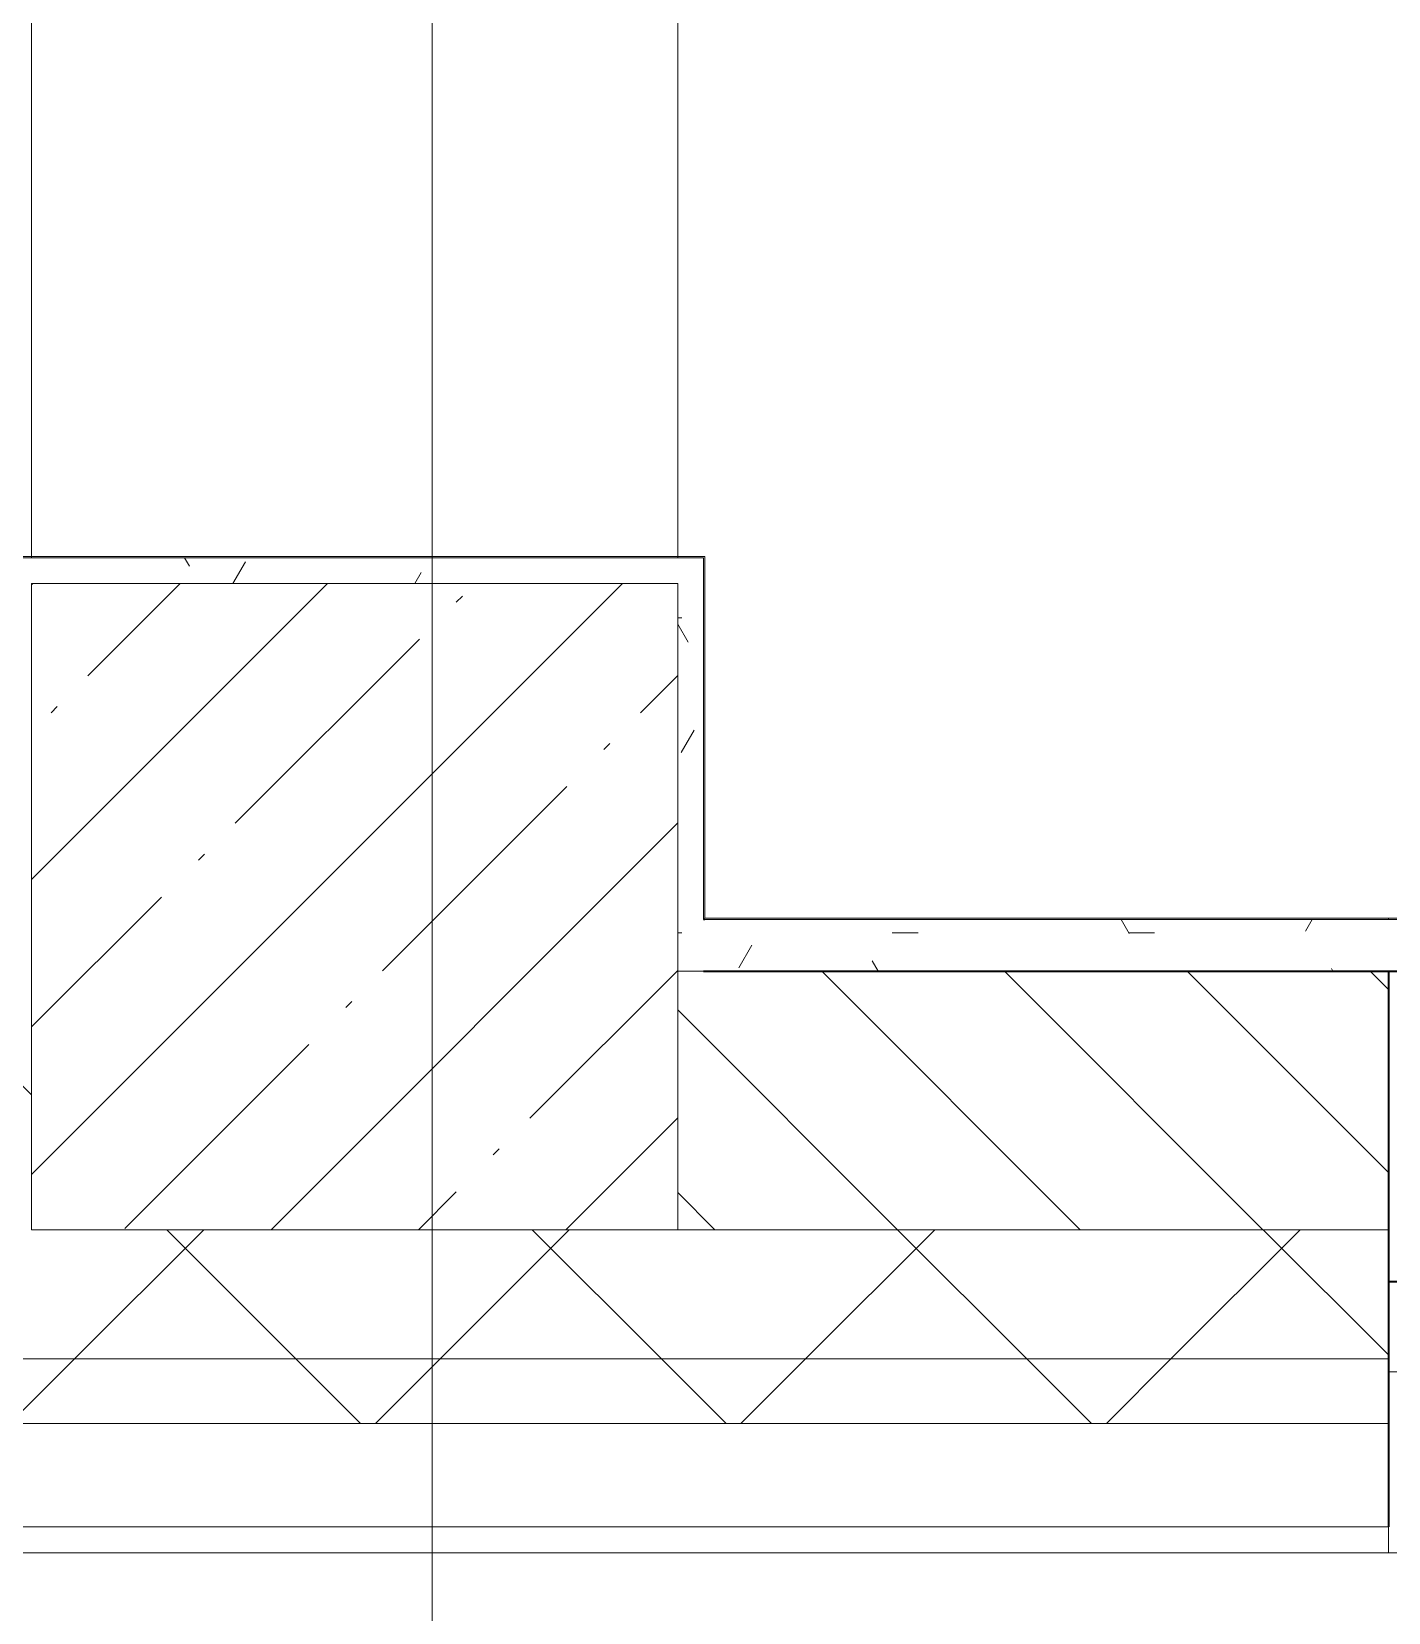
# Model space of a CAD drawing. Header units: millimetres. Extents: x 3914 to 443608, y -156176 to 78197.
# Drawn here: x 395770 to 396820, y -142723 to -141500 of the extents above; entities that cross this region are included whole.
import ezdxf

# ---------------------------------------------------------------- set-up
doc = ezdxf.new("R2010")
doc.units = ezdxf.units.MM
for name, color, linetype, lineweight in [('A-FLOR', 7, 'Continuous', 9), ('A-GLAZ', 7, 'Continuous', 9), ('A-GLAZ-1', 7, 'Continuous', 5), ('A-WALL', 7, 'Continuous', 5), ('A-WALL-1', 7, 'Continuous', 35), ('I-WALL', 7, 'Continuous', 5), ('S-COLS', 7, 'Continuous', 9), ('S-COLS-1', 7, 'Continuous', 5), ('Оси', 7, 'Continuous', 9)]:
    doc.layers.add(name, color=color, linetype=linetype, lineweight=lineweight)
doc.layers.add('A-WALL-FNSH-1', color=9, linetype='Continuous', lineweight=5, true_color=0x808080)
pattern_1 = [(45, (315419.7002605966, -145976.6792454126), (-141.4213562373095, 141.4213562373095), []), (135, (315419.7002605966, -145976.6792454126), (-141.4213562373095, -141.4213562373095), [])]
pattern_2 = [(0, (315419.7002605966, -145976.6792454126), (243.84, 60.96), [20.117, -162.763, 20.117, -162.763, -975.36]), (0, (315419.7002605966, -145976.6792454126), (243.84, 60.96), [-365.76, 20.117, -345.643, 20.117, -162.763, -426.72]), (0, (315419.7002605966, -145976.6792454126), (243.84, 60.96), [-914.4, 20.117, -101.803, 20.117, -284.683]), (120, (315511.1402605966, -145946.1992454126), (-174.7129086146993, 180.6916344587976), [20.11699999999998, -162.7629999999999, 20.11699999999998, -162.7629999999999, -975.3599999999994]), (120, (315511.1402605966, -145946.1992454126), (-174.7129086146993, 180.6916344587976), [-365.7599999999997, 20.11699999999998, -345.6429999999997, 20.11699999999998, -162.7629999999999, -426.7199999999997]), (120, (315511.1402605966, -145946.1992454126), (-174.7129086146993, 180.6916344587976), [-914.3999999999994, 20.11699999999998, -101.8029999999999, 20.11699999999998, -284.6829999999997]), (240, (315541.6202605966, -145824.2792454126), (-69.12709138530056, -241.6516344587975), [20.117, -162.763, 20.117, -162.763, -975.36]), (240, (315541.6202605966, -145824.2792454126), (-69.12709138530056, -241.6516344587975), [-365.76, 20.117, -345.643, 20.117, -162.763, -426.72]), (240, (315541.6202605966, -145824.2792454126), (-69.12709138530056, -241.6516344587975), [-914.4, 20.117, -101.803, 20.117, -284.683])]

# ---------------------------------------------------------------- blocks, each defined once
blk = doc.blocks.new('BSC_Колонна _Прямоугольная - 500х500-V525-Объем проектирования 3 этажа')
at = {"layer": 'S-COLS-1'}
h = blk.add_hatch(dxfattribs=at)
h.set_pattern_fill('FP_18', color=256, style=0, pattern_type=2)
h.set_pattern_definition([(45, (-80600, -3800), (-114.0492527375783, 114.0492527375783), []), (45, (-80485.951, -3800), (-114.0492527375783, 114.0492527375783), [201.613, -40.323, 6.706, -33.617])])
h.paths.add_polyline_path([(-249.9999999999085, -249.9999652803642), (250.0000000000991, -249.9999652803642), (250.0000000000645, 250.0000000000125), (-249.9999710536747, 250.0000000000125), (-249.9999999999085, -179.8700953665763)])
for p, q in [((250.0000000000001, 250), (-250.0000000000001, 249.9999999999993)), ((-250.0000000000001, 249.9999999999993), (-249.9999999999954, -249.9999999999999)), ((249.9999999999998, -249.999999999992), (250.0000000000001, 250)), ((-249.9999999999954, -249.9999999999999), (249.9999999999998, -249.999999999992))]:
    blk.add_line(p, q, dxfattribs=at)
blk = doc.blocks.new('120_Окно_СКБ_1Ст - 120_Окно_СКБ_1Ст 900х2500_h_-19906774-Объем проектирования 3 этажа')
at = {"layer": 'A-GLAZ'}
for p, q in [((-450.0000000000072, -74.999999999968), (-450.0000000000072, -4.99999999995785)), ((-450.0000000000072, -4.99999999995785), (-379.9999999999655, -4.999999999957985)), ((-379.9999999999655, -4.999999999957985), (-379.9999999999655, -74.99999999996813)), ((380.000000000048, -74.99999999996935), (380.000000000048, -4.999999999959203)), ((380.000000000048, -4.999999999959203), (449.9999999999924, -4.999999999959338)), ((449.9999999999924, -4.999999999959338), (449.9999999999924, -74.99999999996948)), ((379.9999999999892, -34.99999999996884), (-380.0000000000105, -34.99999999996638)), ((-380.0000000000105, -34.99999999996638), (-380.0000000000107, -74.99999999996889)), ((-330.0000000000066, -84.99999999996959), (-330.0000000000061, -34.99999999996655)), ((329.9999999999976, -84.99999999997172), (329.9999999999977, -34.99999999996868)), ((379.9999999999891, -74.99999999997134), (379.9999999999892, -34.99999999996884)), ((-379.9999999999655, -74.99999999996813), (-450.0000000000072, -74.999999999968)), ((-380.0000000000107, -74.99999999996889), (-400.0000000000069, -74.99999999996882)), ((-400.0000000000069, -74.99999999996882), (-400.0000000000069, -84.99999999996935)), ((-400.0000000000069, -84.99999999996935), (399.9999999999973, -84.99999999997193)), ((399.9999999999973, -84.99999999997195), (-400.0000000000069, -84.99999999996936)), ((449.9999999999924, -74.99999999996948), (380.000000000048, -74.99999999996935)), ((399.9999999999973, -74.99999999997141), (379.9999999999891, -74.99999999997134)), ((399.9999999999973, -84.99999999997193), (399.9999999999973, -74.99999999997141))]:
    blk.add_line(p, q, dxfattribs=at)
at = {"layer": 'A-GLAZ-1'}
for p, q in [((449.999999999992, -4.999999999959186), (-450.0000000000076, -4.999999999957732)), ((-330.0000000000063, -54.99999999996437), (329.9999999999977, -54.9999999999665)), ((329.9999999999977, -64.99999999996646), (-330.0000000000063, -64.99999999996433)), ((-430.0000000000061, -74.99999999996795), (-400.0000000000123, -74.999999999968)), ((399.9999999999967, -74.99999999996928), (430.0000000000075, -74.99999999996932))]:
    blk.add_line(p, q, dxfattribs=at)

msp = doc.modelspace()

# ---------------------------------------------------------------- hatches: boundary and pattern name
at = {"layer": 'A-WALL'}
h = msp.add_hatch(dxfattribs=at)
h.set_pattern_fill('FP_2', color=256, style=0, pattern_type=2)
h.set_pattern_definition([(135, (315419.7002605966, -145976.6792454126), (-70.71067811865476, -70.71067811865474), [])])
h.paths.add_polyline_path([(396269.700259316, -142426.6792454146), (396819.7002462824, -142426.6792454146), (396819.7002462824, -142226.6792454146), (396269.700259316, -142226.6792454146)])
h.paths.add_polyline_path([(395545.4546739585, -142426.6792454146), (395769.700259316, -142426.6792454146), (395769.700259316, -142226.6792454146), (395499.7002605972, -142226.6792454146), (395499.7002605972, -142426.6792454146)])
h.paths.add_polyline_path([(398264.8946483494, -142426.6792454146), (398619.7002462824, -142426.6792454146), (398619.7002462824, -142226.6792454146), (397719.7002462824, -142226.6792454146), (397721.0066534712, -142426.6792454146)])
h.paths.add_polyline_path([(399519.7002462824, -142426.6792454146), (399619.700207772, -142426.6792454146), (399619.700207772, -142226.6792454146), (399519.7002462824, -142226.6792454146), (399519.7002462824, -142421.3939973114)])
h.paths.add_polyline_path([(391399.7002841648, -142426.6792454146), (392499.7002605972, -142426.6792454146), (392499.7002605972, -142226.6792454146), (391399.7002841648, -142226.6792454146), (391399.7002841648, -142410.0125748201)])
h = msp.add_hatch(dxfattribs=at)
h.set_pattern_fill('FP_24', color=256, style=0, pattern_type=2)
h.set_pattern_definition(pattern_1)
h.paths.add_polyline_path([(399899.7002394614, -142526.6792454146), (400121.3012582859, -142526.6792454146), (400119.7002077721, -142426.6793602709), (399519.7002462824, -142426.6792801343), (399519.7002462824, -142526.6792454146), (399896.5586329839, -142526.6792454146)])
h.paths.add_polyline_path([(398619.7002462824, -142526.6792454146), (398619.7002462824, -142426.6792801343), (397719.7002462824, -142426.6792801343), (397721.0066534712, -142526.6792454146), (398536.8386457885, -142526.6792454146)])
h.paths.add_polyline_path([(396289.700259316, -142526.6792454146), (396819.7002462824, -142526.6792454146), (396819.7002462824, -142426.6792801343), (395499.7002605972, -142426.6792801343), (395499.7002605972, -142526.6792454146), (396269.700259316, -142526.6792454146)])
h.paths.add_polyline_path([(392282.1267046894, -142526.6792454146), (392499.7002605972, -142526.6792454146), (392499.7002605972, -142426.6792801343), (391119.7002535744, -142426.6792454146), (391119.7002535744, -142526.6792454146), (391419.7002277598, -142526.6792454146)])
h = msp.add_hatch(dxfattribs=at)
h.set_pattern_fill('FP_24', color=256, style=0, pattern_type=2)
h.set_pattern_definition(pattern_1)
h.paths.add_polyline_path([(399896.5586329839, -142576.6792454147), (400221.3012582858, -142576.6792454147), (400221.3012582858, -142526.6792454146), (399519.7002462824, -142526.6792454146), (399519.7002462824, -142576.6792454147)])
h.paths.add_polyline_path([(397719.7002462824, -142576.6792454147), (398619.7002462824, -142576.6792454147), (398619.7002462824, -142526.6792454146), (397719.7002462824, -142526.6792454146), (397719.7002462824, -142546.2299478503)])
h.paths.add_polyline_path([(396633.2306637149, -142576.6792454146), (396819.7002462824, -142576.6792454146), (396819.7002462824, -142526.6792454146), (395499.7002605972, -142526.6792454146), (395499.7002605972, -142576.6792454146), (395545.4546739585, -142576.6792454146)])
h.paths.add_polyline_path([(392499.7002605972, -142576.6792454146), (392499.7002605972, -142526.6792454146), (391119.7002535744, -142526.6792454146), (391119.7002535744, -142576.6792454146), (392282.1267046894, -142576.6792454146)])
at = {"layer": 'I-WALL'}
h = msp.add_hatch(dxfattribs=at)
h.set_pattern_fill('FP_191', color=256, style=0, pattern_type=2)
h.set_pattern_definition(pattern_2)
h.paths.add_polyline_path([(396089.3426688366, -141926.6792801343), (396289.700259316, -141926.6792801343), (396289.700259316, -141906.6793602709), (395769.7002882622, -141906.6792801343), (395769.7002882622, -141926.6792801343)])
h = msp.add_hatch(dxfattribs=at)
h.set_pattern_fill('FP_191', color=256, style=0, pattern_type=2)
h.set_pattern_definition(pattern_2)
h.paths.add_polyline_path([(396269.700259316, -142226.6792454146), (396289.700259316, -142226.6792454146), (396289.700259316, -141926.6792801343), (396269.700259316, -141926.6792801343), (396269.700259316, -142219.1320754177)])
h = msp.add_hatch(dxfattribs=at)
h.set_pattern_fill('FP_191', color=256, style=0, pattern_type=2)
h.set_pattern_definition(pattern_2)
h.paths.add_polyline_path([(397449.0626560321, -142226.6792454146), (399599.7002077721, -142226.6792454146), (399599.7002077721, -142186.6792454146), (396289.700259316, -142186.6792454146), (396289.700259316, -142226.6792454146), (397177.118658593, -142226.6792454146)])

# ---------------------------------------------------------------- linework, layer by layer
at = {"layer": 'A-FLOR'}
for p, q in [((395769.7002882622, -141906.6792801343), (395769.7002882622, -135097.6794434038)), ((396269.7002593159, -135097.6794434039), (396269.7002593159, -141906.6792801343)), ((396289.700259316, -141906.6792801343), (395749.700259316, -141906.6792801343)), ((396289.700259316, -142186.6792454146), (396289.700259316, -141906.6792801343)), ((399599.700207772, -142186.6792454146), (396290.700259316, -142186.6792454146))]:
    msp.add_line(p, q, dxfattribs=at)
at = {"layer": 'A-WALL'}
for p, q in [((396289.700259316, -142226.6792454146), (396269.700259316, -142226.6792454146)), ((396819.7002462823, -142426.6792454146), (396269.700259316, -142426.6792454146)), ((395499.7002605972, -142526.6792454146), (396819.7002462823, -142526.6792454146)), ((395499.7002605972, -142576.6792454146), (396819.7002462823, -142576.6792454146)), ((395499.7002605972, -142656.6792454146), (396819.7002462823, -142656.6792454146)), ((397719.7002462823, -142676.6792454146), (396819.7002462823, -142676.6792454146))]:
    msp.add_line(p, q, dxfattribs=at)
at = {"layer": 'A-WALL-1'}
for p, q in [((396290.700259316, -142186.6792454146), (396289.700259316, -142186.6792454146)), ((396289.700259316, -142226.6792454146), (399619.700207772, -142226.6792454147)), ((396819.7002462823, -142226.6792454146), (396819.7002462823, -142656.6792454146)), ((396819.7002462823, -142466.6792454146), (396839.7002462823, -142466.6792454146))]:
    msp.add_line(p, q, dxfattribs=at)
at = {"layer": 'A-WALL-FNSH-1'}
for p, q in [((396290.700259316, -141905.6792801343), (395748.7002593159, -141905.6792801343)), ((396290.700259316, -142185.6792454146), (396290.700259316, -141905.6792801343)), ((396819.7002462823, -142185.6792454146), (396290.700259316, -142185.6792454146)), ((396819.7002462823, -142186.6792454146), (396819.7002462823, -142185.6792454146)), ((396819.7002462823, -142676.6792454146), (396819.7002462823, -142656.6792454146)), ((395499.7002605972, -142676.6792454146), (396819.7002462823, -142676.6792454146))]:
    msp.add_line(p, q, dxfattribs=at)
at = {"layer": 'I-WALL'}
msp.add_line((396819.7002462823, -142185.6792454146), (397719.7002462823, -142185.6792454146), dxfattribs=at)
at = {"layer": 'Оси'}
msp.add_lwpolyline([(396079.7002262393, -147882.9378361125), (396079.7002262393, -142882.9378361125), (396079.7002262395, -123586.5739709267), (396079.7002262395, -118586.5739709267)], dxfattribs=at)

# ---------------------------------------------------------------- block references
at = {"layer": 'A-GLAZ', "color": 3, "rotation": 180}
msp.add_blockref('120_Окно_СКБ_1Ст - 120_Окно_СКБ_1Ст 900х2500_h_-19906774-Объем проектирования 3 этажа', (397269.7002462823, -142541.6792454146), dxfattribs=at)
at = {"layer": 'S-COLS'}
msp.add_blockref('BSC_Колонна _Прямоугольная - 500х500-V525-Объем проектирования 3 этажа', (396019.7002593159, -142176.6792801343), dxfattribs=at)

doc.saveas('drawing.dxf')
